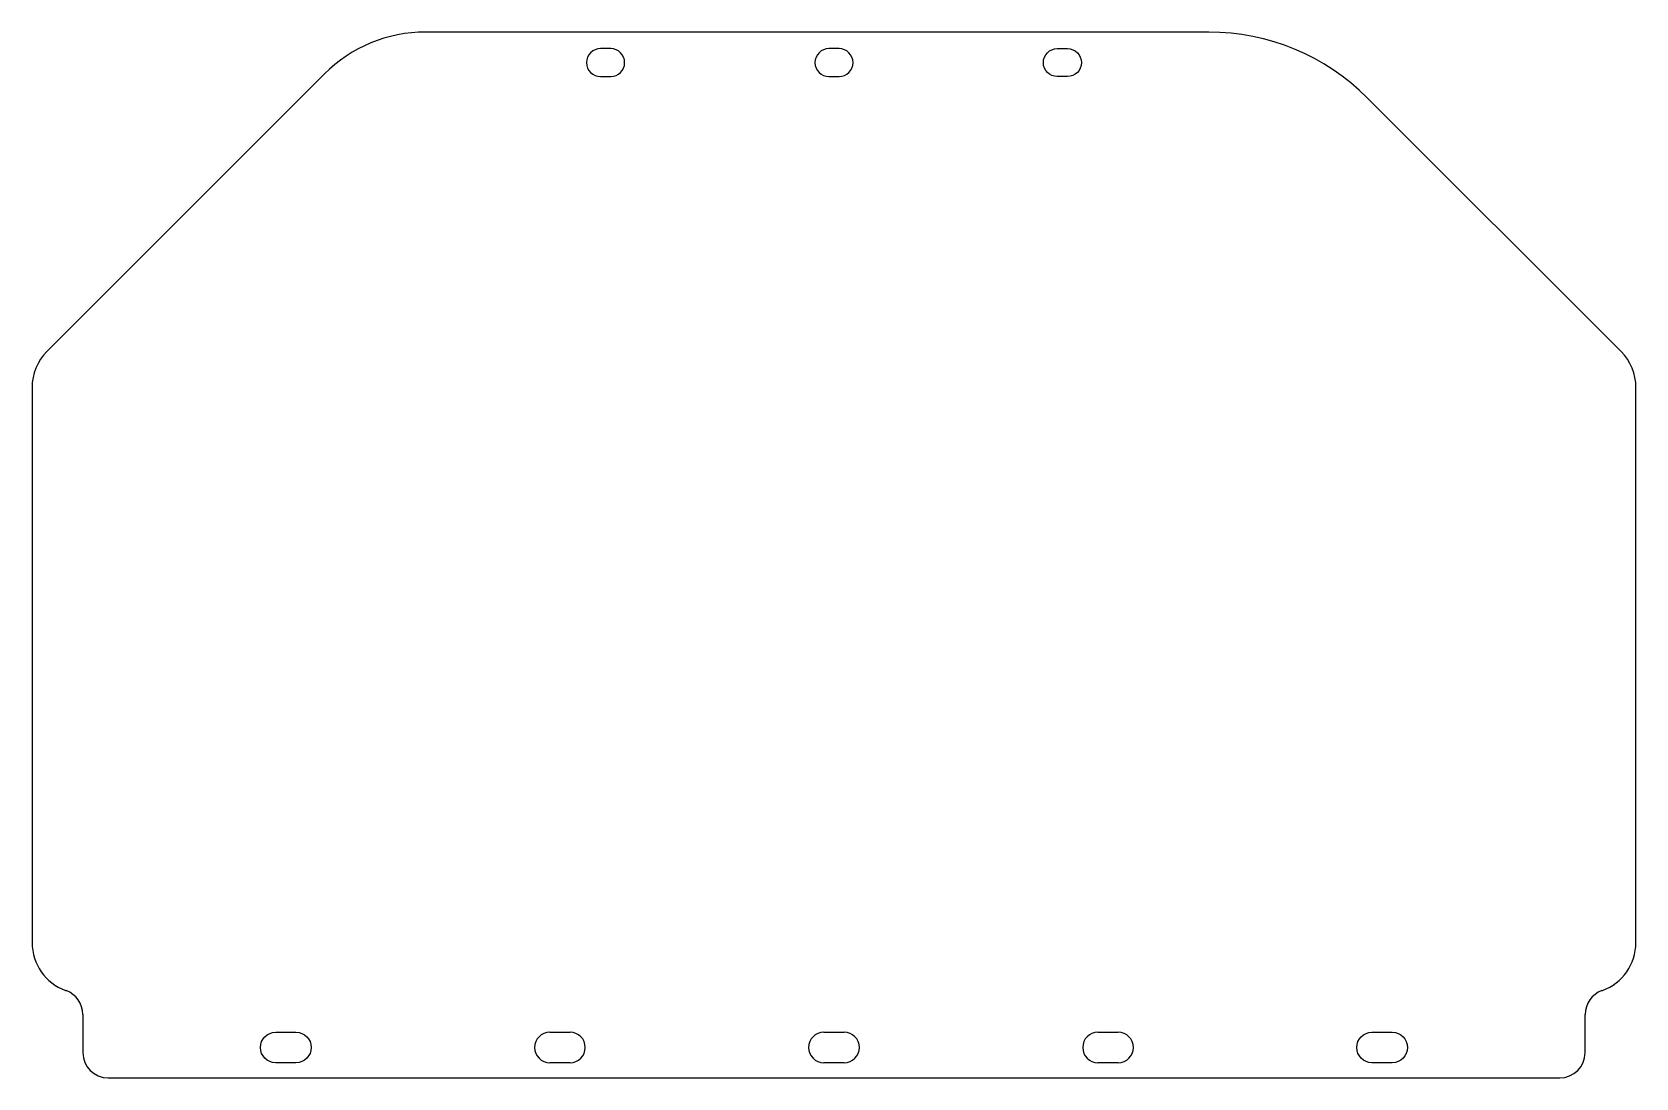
# Model space of a CAD drawing. Header units: millimetres. Extents: x -265 to 51, y -215 to -9.
import ezdxf

# ---------------------------------------------------------------- set-up
doc = ezdxf.new("R2010")
doc.units = ezdxf.units.MM
doc.layers.get('0').update_dxf_attribs({"linetype": 'CONTINUOUS'})

msp = doc.modelspace()

# ---------------------------------------------------------------- linework, layer by layer
for p, q in [((-33.12, -9.36), (-187.47, -9.36)), ((-207.36, -17.6), (-262.05, -72.28)), ((48.09, -72.28), (-1.91, -22.29)), ((-264.98, -79.36), (-264.98, -188.71)), ((51.02, -188.71), (51.02, -79.36)), ((-258.4, -198.11), (-258.27, -198.16)), ((44.31, -198.16), (44.44, -198.11)), ((-254.98, -202.86), (-254.98, -210.36)), ((41.02, -210.36), (41.02, -202.86)), ((-162.98, -206.36), (-158.98, -206.36)), ((-108.98, -206.36), (-104.98, -206.36)), ((-54.98, -206.36), (-50.98, -206.36)), ((-158.98, -212.36), (-162.98, -212.36)), ((-104.98, -212.36), (-108.98, -212.36)), ((-50.98, -212.36), (-54.98, -212.36)), ((-249.98, -215.36), (36.02, -215.36))]:
    msp.add_line(p, q)
for points in [[(-150.98, -12.61), (-152.98, -12.61, 1), (-152.98, -18.11), (-150.98, -18.11, 1)], [(-105.98, -12.61), (-107.98, -12.61, 1), (-107.98, -18.11), (-105.98, -18.11, 1)], [(-60.98, -12.61, -1), (-60.98, -18.11), (-62.98, -18.11, -1), (-62.98, -12.61)], [(-212.98, -206.36, -1), (-212.98, -212.36), (-216.98, -212.36, -1), (-216.98, -206.36)], [(3.02, -206.36, -1), (3.02, -212.36), (-0.98, -212.36, -1), (-0.98, -206.36)]]:
    msp.add_lwpolyline(points, format="xyb", close=True)
for centre, radius, start, end in [((-187.47, -37.49), 28.14, 90, 135), ((-33.12, -53.51), 44.15, 45, 90), ((-254.98, -79.36), 10, 135, 180), ((41.02, -79.36), 10, 0, 45), ((-254.98, -188.71), 10, 180, 250), ((41.02, -188.71), 10, -70, 0), ((-259.98, -202.86), 5, 0, 70), ((46.02, -202.86), 5, 110, 180), ((-162.98, -209.36), 3, 90, 270), ((-158.98, -209.36), 3, -90, 90), ((-108.98, -209.36), 3, 90, 270), ((-104.98, -209.36), 3, -90, 90), ((-54.98, -209.36), 3, 90, 270), ((-50.98, -209.36), 3, -90, 90), ((-249.98, -210.36), 5, 180, 270), ((36.02, -210.36), 5, 270, 360)]:
    msp.add_arc(centre, radius, start, end)

doc.saveas('drawing.dxf')
